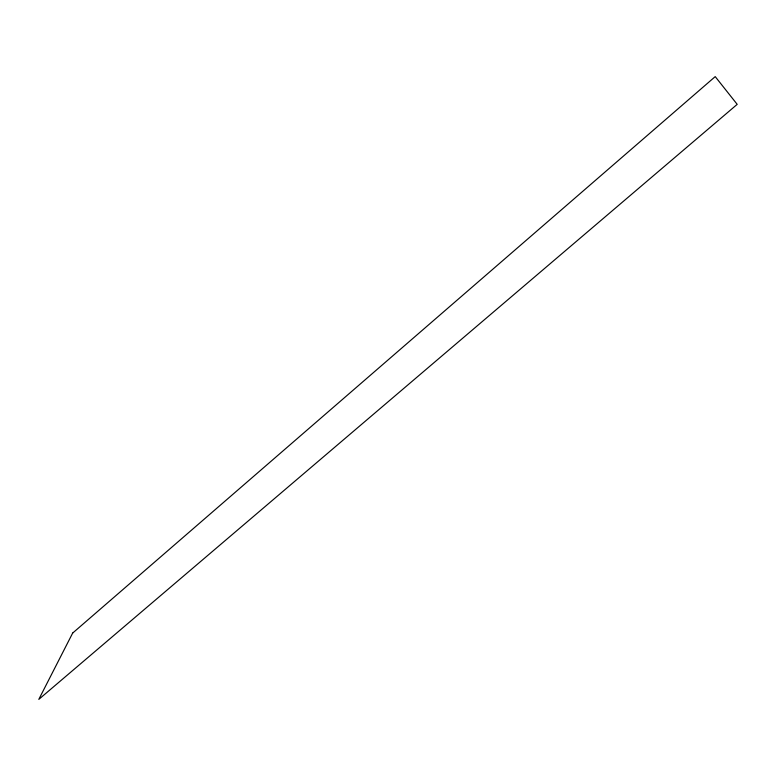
<?xml version="1.0" encoding="UTF-8"?>
<svg xmlns="http://www.w3.org/2000/svg" width="776" height="776" viewBox="0 0 776 776"><rect width="100%" height="100%" fill="white"/><g stroke="black" fill="none" stroke-linecap="round" stroke-linejoin="round"><path stroke-width="1.16" d="M72.672 633.061L38.8 699.38L737.2 104.353L715.22 76.62L72.672 633.061"/></g></svg>
